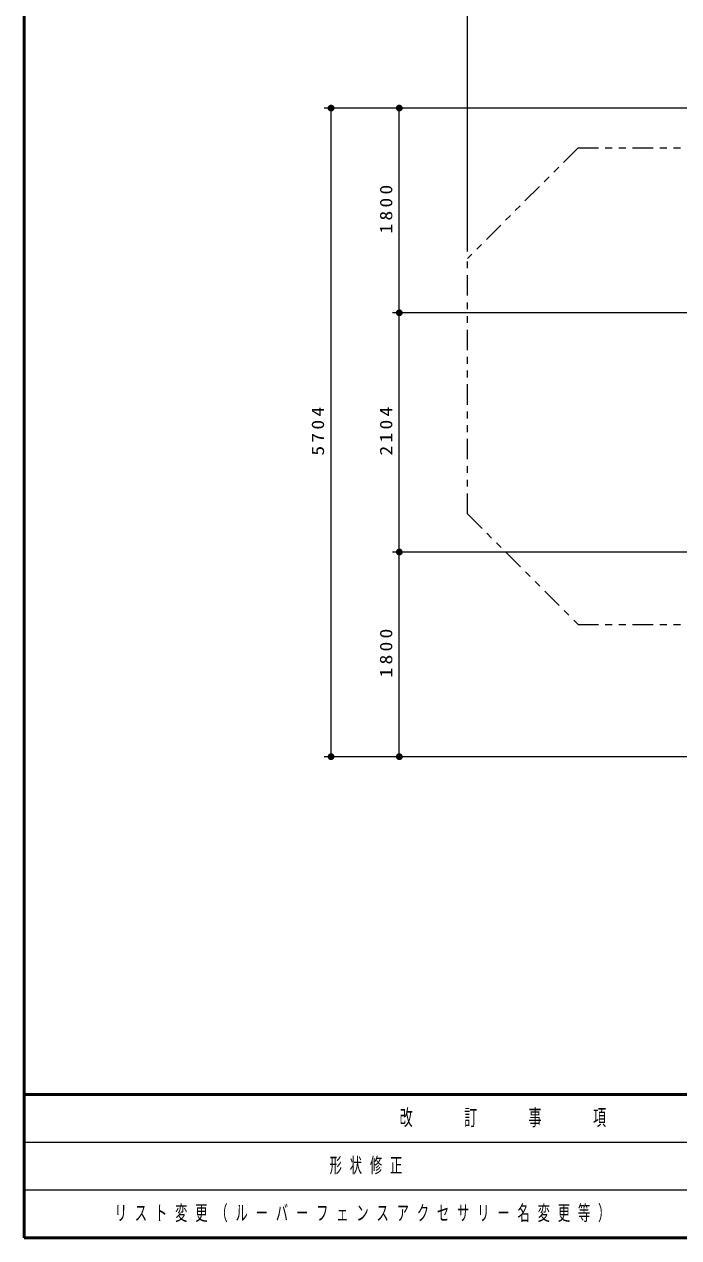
# Model space of a CAD drawing. Units: millimetres on the paper, scale 1:60. Extents: x -385 to 0, y -594 to 267.
# Drawn here: x -385 to -289.1, y 0 to 177.9 of the extents above; entities that cross this region are included whole.
import ezdxf

# ---------------------------------------------------------------- set-up
doc = ezdxf.new("R2010")
doc.units = ezdxf.units.MM
doc.linetypes.add('USER3', pattern=[8, 3, -1, 1, -1, 1, -1])
doc.layers.add('LY_1', color=7, linetype='Continuous', lineweight=25)
doc.styles.add('ＭＳ ゴシック', font='')
doc.styles.get('ＭＳ ゴシック').set_extended_font_data('MS Gothic')

# ---------------------------------------------------------------- blocks, each defined once
blk = doc.blocks.new('filled_dot')
at = {"color": 0, "linetype": 'Continuous', "lineweight": -2, "const_width": 1.25}
blk.add_lwpolyline([(-0.625, 0, 1), (0.625, 0, 1)], format="xyb", close=True, dxfattribs=at)

msp = doc.modelspace()

# ---------------------------------------------------------------- linework, layer by layer
at = {"layer": 'LY_1', "lineweight": 50}
for p, q in [((-385, 267), (-385, 0)), ((-385, 21), (0, 21)), ((-385, 0), (0, 0))]:
    msp.add_line(p, q, dxfattribs=at)
at = {"layer": 'LY_1', "lineweight": 13}
for p, q in [((-320.041, 176.569), (-320.041, 200.954)), ((-320.041, 144.544), (-320.041, 191.612)), ((-331.041, 165.569), (-341.041, 165.569)), ((-340.041, 70.505), (-340.041, 165.569)), ((-237.56, 165.569), (-331.041, 165.569)), ((-330.041, 135.569), (-330.041, 165.569)), ((-224.848, 135.569), (-331.041, 135.569)), ((-330.041, 100.505), (-330.041, 135.569)), ((-142.765, 100.505), (-331.041, 100.505)), ((-330.041, 70.505), (-330.041, 100.505)), ((-331.041, 70.505), (-341.041, 70.505)), ((-155.735, 70.505), (-331.041, 70.505)), ((-385, 14), (-243.5, 14)), ((-385, 7), (-243.5, 7))]:
    msp.add_line(p, q, dxfattribs=at)
at = {"layer": 'LY_1', "linetype": 'USER3', "lineweight": 13}
for p, q in [((-303.85, 159.736), (-320.041, 143.544)), ((-303.85, 159.736), (-242.393, 159.736)), ((-320.041, 106.094), (-320.041, 143.544)), ((-320.041, 106.094), (-303.85, 89.902)), ((-303.85, 89.902), (-242.393, 89.902))]:
    msp.add_line(p, q, dxfattribs=at)

# ---------------------------------------------------------------- block references
at = {"layer": 'LY_1', "lineweight": 13, "xscale": 0.4, "yscale": 0.4}
for p, rotation in [((-340.041, 165.569), 270), ((-330.041, 165.569), 270), ((-330.041, 135.569), 270), ((-330.041, 135.569), 90), ((-330.041, 100.505), 270), ((-330.041, 100.505), 90), ((-340.041, 70.505), 90), ((-330.041, 70.505), 90)]:
    msp.add_blockref('filled_dot', p, dxfattribs=dict(at, rotation=rotation))

# ---------------------------------------------------------------- texts
at = {"layer": 'LY_1', "char_height": 1.833, "attachment_point": 8, "rotation": 90, "style": 'ＭＳ ゴシック'}
for s, insert in [('\\T1.33;\\W1.15;1800', (-331.041, 150.99)), ('\\T1.33;\\W1.15;5704', (-341.041, 118.446)), ('\\T1.33;\\W1.15;2104', (-331.041, 118.46)), ('\\T1.33;\\W1.15;1800', (-331.041, 85.926))]:
    msp.add_mtext(s, dxfattribs=dict(at, insert=insert))
at = {"layer": 'LY_1', "style": 'ＭＳ ゴシック'}
for s, insert, char_height, attachment_point in [('\\T1.64;\\W0.6;改\u3000\u3000訂\u3000\u3000事\u3000\u3000項', (-314.25, 17.5), 2.346, 5), ('\\T1.64;\\W0.6;形状修正', (-340.25, 10.5), 2.199, 4), ('\\T1.64;\\W0.6;リスト変更（ルーバーフェンスアクセサリー名変更等）', (-371.75, 3.5), 2.199, 4)]:
    msp.add_mtext(s, dxfattribs=dict(at, insert=insert, char_height=char_height, attachment_point=attachment_point))

doc.saveas('drawing.dxf')
